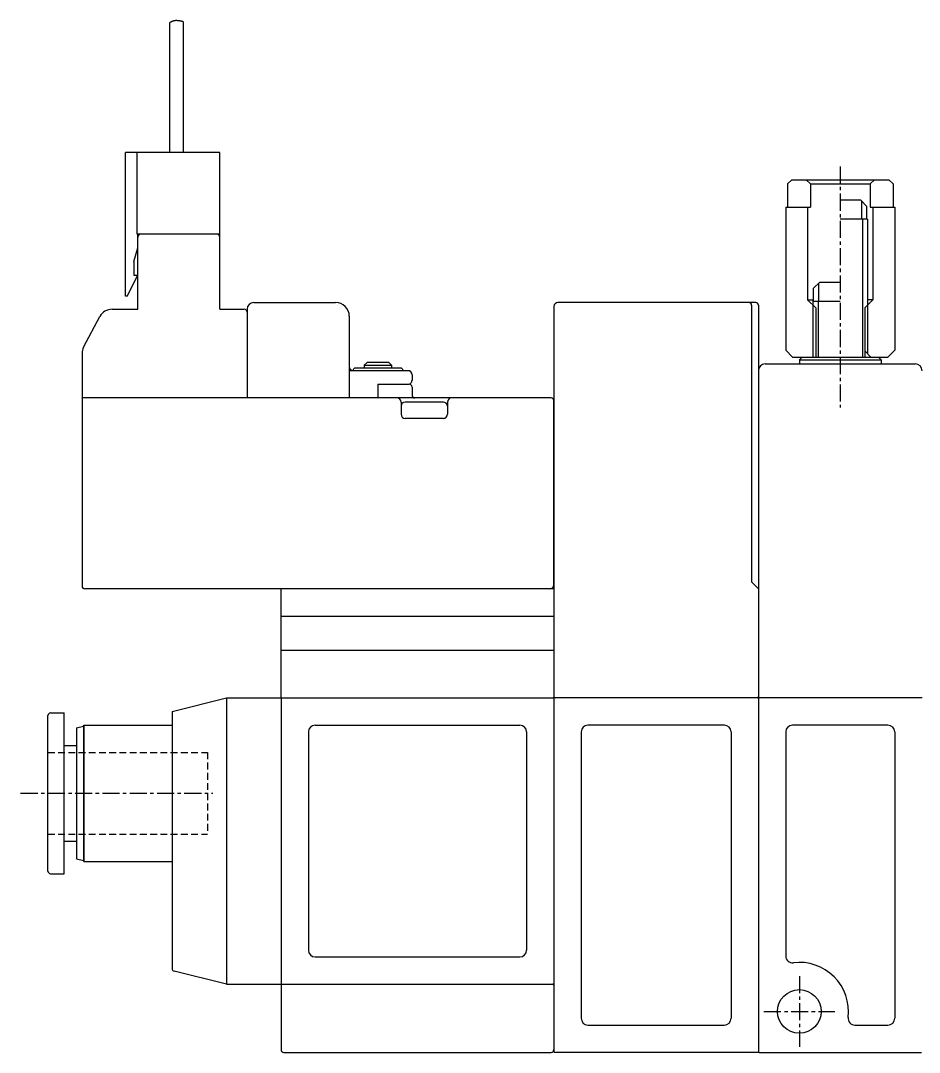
# Model space of a CAD drawing. Extents: x -442 to -171, y 52 to 247.
# Drawn here: x -355.6 to -289.7, y 97.1 to 172.8 of the extents above; entities that cross this region are included whole.
import ezdxf

# ---------------------------------------------------------------- set-up
doc = ezdxf.new("R2010")
doc.units = 0
doc.linetypes.add('CENTER', pattern=[2, 1.25, -0.25, 0.25, -0.25])
doc.linetypes.add('DASHED', pattern=[0.75, 0.5, -0.25])
doc.layers.get('0').update_dxf_attribs({"linetype": 'CONTINUOUS'})
doc.layers.add('CENTER', color=1, linetype='CENTER')

msp = doc.modelspace()

# ---------------------------------------------------------------- linework, layer by layer
at = {"color": 7, "linetype": 'CONTINUOUS'}
for p, q in [((-344.651, 172.66), (-344.651, 163.148)), ((-343.651, 172.742), (-343.651, 163.148)), ((-347.894, 152.613), (-347.894, 163.148)), ((-340.973, 163.148), (-347.894, 163.148)), ((-347.019, 157.148), (-347.019, 163.148)), ((-340.973, 157.148), (-340.973, 163.148)), ((-299.346, 160.848), (-299.035, 161.148)), ((-299.346, 160.848), (-299.346, 159.148)), ((-299.035, 161.148), (-291.91, 161.148)), ((-297.654, 160.848), (-297.981, 161.148)), ((-297.654, 160.848), (-293.291, 160.848)), ((-297.654, 160.848), (-297.654, 159.148)), ((-293.291, 160.848), (-292.965, 161.148)), ((-293.291, 160.848), (-293.291, 159.148)), ((-291.6, 160.848), (-291.91, 161.148)), ((-291.6, 160.848), (-291.6, 159.148)), ((-299.473, 159.148), (-299.473, 148.648)), ((-299.473, 159.148), (-297.654, 159.148)), ((-297.873, 159.148), (-297.873, 152.348)), ((-293.973, 159.648), (-295.473, 159.648)), ((-293.513, 159.189), (-293.973, 159.648)), ((-293.513, 158.248), (-293.513, 159.189)), ((-293.291, 159.148), (-291.473, 159.148)), ((-293.073, 159.148), (-293.073, 152.348)), ((-291.473, 159.148), (-291.473, 148.648)), ((-293.473, 158.248), (-295.473, 158.248)), ((-293.473, 158.248), (-293.473, 151.948)), ((-340.973, 157.148), (-347.019, 157.148)), ((-346.973, 151.648), (-346.973, 157.148)), ((-340.973, 151.648), (-340.973, 157.148)), ((-347.273, 155.148), (-346.973, 156.148)), ((-347.273, 155.148), (-347.273, 154.148)), ((-347.769, 152.613), (-346.984, 154.148)), ((-347.273, 154.148), (-346.973, 154.148)), ((-297.432, 153.189), (-296.973, 153.648)), ((-296.973, 153.648), (-295.473, 153.648)), ((-297.432, 152.248), (-297.432, 153.189)), ((-347.769, 152.613), (-347.894, 152.613)), ((-338.473, 152.148), (-332.473, 152.148)), ((-301.673, 152.148), (-316.173, 152.148)), ((-297.873, 152.348), (-297.273, 151.748)), ((-297.873, 152.348), (-297.473, 152.348)), ((-297.473, 152.348), (-297.473, 151.948)), ((-297.473, 152.248), (-295.473, 152.248)), ((-293.073, 152.348), (-293.673, 151.748)), ((-293.073, 152.348), (-293.473, 152.348)), ((-348.873, 151.648), (-346.973, 151.648)), ((-340.973, 151.648), (-339.173, 151.648)), ((-338.973, 151.648), (-338.973, 151.448)), ((-338.973, 151.448), (-338.973, 145.148)), ((-316.473, 151.848), (-316.473, 123.148)), ((-301.973, 151.948), (-301.973, 131.648)), ((-301.473, 151.948), (-301.473, 123.148)), ((-297.273, 151.748), (-297.273, 148.148)), ((-293.673, 151.748), (-293.673, 148.598)), ((-350.955, 148.869), (-349.755, 151.119)), ((-331.473, 151.148), (-331.473, 145.148)), ((-351.073, 148.398), (-351.073, 131.348)), ((-299.473, 148.648), (-298.973, 148.148)), ((-293.673, 148.598), (-293.223, 148.148)), ((-291.473, 148.648), (-291.973, 148.148)), ((-330.173, 147.748), (-330.373, 147.548)), ((-328.573, 147.748), (-330.173, 147.748)), ((-328.573, 147.748), (-328.373, 147.548)), ((-300.973, 147.648), (-289.973, 147.648)), ((-298.973, 148.148), (-291.973, 148.148)), ((-298.473, 147.948), (-298.273, 148.148)), ((-298.473, 147.948), (-292.473, 147.948)), ((-298.473, 147.948), (-298.473, 147.648)), ((-292.473, 147.948), (-292.673, 148.148)), ((-292.473, 147.948), (-292.473, 147.648)), ((-327.173, 147.148), (-331.473, 147.148)), ((-331.073, 147.348), (-331.273, 147.148)), ((-331.073, 147.348), (-327.673, 147.348)), ((-330.373, 147.548), (-328.373, 147.548)), ((-330.373, 147.548), (-330.373, 147.348)), ((-328.373, 147.548), (-328.373, 147.348)), ((-327.673, 147.348), (-327.473, 147.148)), ((-326.873, 146.848), (-326.873, 146.448)), ((-329.373, 146.148), (-329.373, 145.148)), ((-329.373, 146.148), (-327.173, 146.148)), ((-326.873, 145.948), (-326.873, 145.348)), ((-316.673, 145.148), (-351.073, 145.148)), ((-327.673, 144.848), (-327.673, 143.948)), ((-324.573, 144.848), (-327.373, 144.848)), ((-324.273, 144.848), (-324.273, 143.948)), ((-316.473, 131.448), (-316.473, 144.948)), ((-324.573, 143.648), (-327.373, 143.648)), ((-316.473, 131.148), (-350.873, 131.148)), ((-336.473, 123.148), (-336.473, 131.148)), ((-301.973, 131.648), (-301.473, 131.148)), ((-336.473, 129.148), (-316.473, 129.148)), ((-336.473, 126.648), (-316.473, 126.648)), ((-344.473, 122.148), (-340.473, 123.148)), ((-340.473, 123.148), (-340.473, 102.148)), ((-340.473, 123.148), (-336.473, 123.148)), ((-336.473, 123.148), (-336.473, 97.348)), ((-336.473, 123.148), (-316.473, 123.148)), ((-316.473, 123.098), (-316.473, 97.198)), ((-301.523, 123.148), (-316.423, 123.148)), ((-301.473, 123.148), (-301.473, 97.198)), ((-289.473, 123.148), (-301.473, 123.148)), ((-353.573, 110.448), (-353.573, 121.848)), ((-353.373, 122.048), (-352.373, 122.048)), ((-352.373, 110.248), (-352.373, 122.048)), ((-344.473, 122.148), (-344.473, 103.304)), ((-351.473, 120.948), (-350.973, 121.082)), ((-350.973, 121.082), (-350.935, 121.148)), ((-350.973, 121.082), (-350.973, 111.214)), ((-350.935, 121.148), (-350.935, 111.148)), ((-350.935, 121.148), (-344.473, 121.148)), ((-333.973, 121.148), (-318.973, 121.148)), ((-303.973, 121.148), (-313.973, 121.148)), ((-291.973, 121.148), (-298.973, 121.148)), ((-351.473, 120.948), (-351.473, 111.348)), ((-334.473, 120.648), (-334.473, 104.648)), ((-318.473, 120.648), (-318.473, 104.648)), ((-314.473, 120.648), (-314.473, 99.648)), ((-303.473, 120.648), (-303.473, 99.648)), ((-299.473, 120.648), (-299.473, 104.218)), ((-291.473, 120.648), (-291.473, 99.648)), ((-352.373, 119.648), (-351.473, 119.648)), ((-352.373, 112.648), (-351.473, 112.648)), ((-351.473, 111.348), (-350.973, 111.214)), ((-350.973, 111.214), (-350.935, 111.148)), ((-350.935, 111.148), (-344.473, 111.148)), ((-353.373, 110.248), (-352.373, 110.248)), ((-333.973, 104.148), (-318.973, 104.148)), ((-340.473, 102.148), (-344.321, 103.11)), ((-340.473, 102.148), (-336.473, 102.148)), ((-336.473, 102.148), (-316.523, 102.148)), ((-313.973, 99.148), (-303.973, 99.148)), ((-294.403, 99.148), (-291.973, 99.148)), ((-336.273, 97.148), (-316.673, 97.148)), ((-301.523, 97.148), (-316.423, 97.148)), ((-301.423, 97.148), (-289.523, 97.148))]:
    msp.add_line(p, q, dxfattribs=at)
at = {"color": 3, "linetype": 'CONTINUOUS'}
for p, q in [((-293.902, 158.248), (-293.902, 159.577)), ((-293.852, 158.248), (-293.852, 148.148)), ((-297.044, 152.248), (-297.044, 153.577)), ((-297.094, 152.248), (-297.094, 148.148)), ((-297.473, 151.948), (-297.473, 148.148)), ((-293.473, 151.948), (-293.473, 148.398)), ((-293.673, 148.598), (-293.673, 148.148))]:
    msp.add_line(p, q, dxfattribs=at)
at = {"color": 3, "linetype": 'DASHED'}
for p, q in [((-353.573, 119.148), (-341.873, 119.148)), ((-341.873, 119.148), (-341.873, 113.148)), ((-353.573, 113.148), (-341.873, 113.148))]:
    msp.add_line(p, q, dxfattribs=at)
at = {"color": 7}
msp.add_polyline3d([(-343.651, 172.743, 0), (-343.655, 172.743, 0), (-343.658, 172.744, 0), (-343.662, 172.745, 0), (-343.665, 172.746, 0), (-343.669, 172.747, 0), (-343.672, 172.748, 0), (-343.676, 172.748, 0), (-343.68, 172.749, 0), (-343.683, 172.75, 0), (-343.687, 172.751, 0), (-343.69, 172.752, 0), (-343.694, 172.753, 0), (-343.697, 172.754, 0), (-343.701, 172.754, 0), (-343.704, 172.755, 0), (-343.708, 172.756, 0), (-343.711, 172.757, 0), (-343.715, 172.758, 0), (-343.718, 172.759, 0), (-343.722, 172.759, 0), (-343.725, 172.76, 0), (-343.729, 172.761, 0), (-343.732, 172.762, 0), (-343.736, 172.763, 0), (-343.739, 172.764, 0), (-343.743, 172.764, 0), (-343.747, 172.765, 0), (-343.75, 172.766, 0), (-343.754, 172.767, 0), (-343.757, 172.768, 0), (-343.761, 172.768, 0), (-343.764, 172.769, 0), (-343.768, 172.77, 0), (-343.771, 172.771, 0), (-343.775, 172.772, 0), (-343.778, 172.772, 0), (-343.782, 172.773, 0), (-343.785, 172.774, 0), (-343.789, 172.775, 0), (-343.792, 172.776, 0), (-343.796, 172.776, 0), (-343.8, 172.777, 0), (-343.803, 172.778, 0), (-343.807, 172.779, 0), (-343.81, 172.779, 0), (-343.814, 172.78, 0), (-343.817, 172.781, 0), (-343.821, 172.782, 0), (-343.824, 172.782, 0), (-343.828, 172.783, 0), (-343.831, 172.784, 0), (-343.835, 172.785, 0), (-343.839, 172.785, 0), (-343.842, 172.786, 0), (-343.846, 172.787, 0), (-343.849, 172.788, 0), (-343.853, 172.788, 0), (-343.856, 172.789, 0), (-343.86, 172.79, 0), (-343.863, 172.79, 0), (-343.867, 172.791, 0), (-343.871, 172.792, 0), (-343.874, 172.792, 0), (-343.878, 172.793, 0), (-343.881, 172.794, 0), (-343.885, 172.794, 0), (-343.888, 172.795, 0), (-343.892, 172.796, 0), (-343.896, 172.796, 0), (-343.899, 172.797, 0), (-343.903, 172.798, 0), (-343.906, 172.798, 0), (-343.91, 172.799, 0), (-343.913, 172.799, 0), (-343.917, 172.8, 0), (-343.921, 172.801, 0), (-343.924, 172.801, 0), (-343.928, 172.802, 0), (-343.931, 172.802, 0), (-343.935, 172.803, 0), (-343.938, 172.804, 0), (-343.942, 172.804, 0), (-343.946, 172.805, 0), (-343.949, 172.805, 0), (-343.953, 172.806, 0), (-343.956, 172.806, 0), (-343.96, 172.807, 0), (-343.964, 172.807, 0), (-343.967, 172.808, 0), (-343.971, 172.808, 0), (-343.974, 172.809, 0), (-343.978, 172.809, 0), (-343.982, 172.81, 0), (-343.985, 172.81, 0), (-343.989, 172.811, 0), (-343.992, 172.811, 0), (-343.996, 172.812, 0), (-343.999, 172.812, 0), (-344.003, 172.813, 0), (-344.007, 172.813, 0), (-344.01, 172.813, 0), (-344.014, 172.814, 0), (-344.018, 172.814, 0), (-344.021, 172.815, 0), (-344.025, 172.815, 0), (-344.028, 172.815, 0), (-344.032, 172.816, 0), (-344.036, 172.816, 0), (-344.039, 172.816, 0), (-344.043, 172.817, 0), (-344.046, 172.817, 0), (-344.05, 172.817, 0), (-344.054, 172.818, 0), (-344.057, 172.818, 0), (-344.061, 172.818, 0), (-344.064, 172.818, 0), (-344.068, 172.819, 0), (-344.072, 172.819, 0), (-344.075, 172.819, 0), (-344.079, 172.819, 0), (-344.083, 172.82, 0), (-344.086, 172.82, 0), (-344.09, 172.82, 0), (-344.093, 172.82, 0), (-344.097, 172.82, 0), (-344.101, 172.821, 0), (-344.104, 172.821, 0), (-344.108, 172.821, 0), (-344.112, 172.821, 0), (-344.115, 172.821, 0), (-344.119, 172.821, 0), (-344.122, 172.821, 0), (-344.126, 172.821, 0), (-344.13, 172.821, 0), (-344.133, 172.822, 0), (-344.137, 172.822, 0), (-344.141, 172.822, 0), (-344.144, 172.822, 0), (-344.148, 172.822, 0), (-344.151, 172.822, 0), (-344.155, 172.822, 0), (-344.159, 172.822, 0), (-344.162, 172.822, 0), (-344.166, 172.822, 0), (-344.17, 172.821, 0), (-344.173, 172.821, 0), (-344.177, 172.821, 0), (-344.18, 172.821, 0), (-344.184, 172.821, 0), (-344.188, 172.821, 0), (-344.191, 172.821, 0), (-344.195, 172.821, 0), (-344.199, 172.821, 0), (-344.202, 172.82, 0), (-344.206, 172.82, 0), (-344.209, 172.82, 0), (-344.213, 172.82, 0), (-344.217, 172.819, 0), (-344.22, 172.819, 0), (-344.224, 172.819, 0), (-344.228, 172.819, 0), (-344.231, 172.818, 0), (-344.235, 172.818, 0), (-344.238, 172.818, 0), (-344.242, 172.817, 0), (-344.246, 172.817, 0), (-344.249, 172.817, 0), (-344.253, 172.816, 0), (-344.256, 172.816, 0), (-344.26, 172.815, 0), (-344.264, 172.815, 0), (-344.267, 172.815, 0), (-344.271, 172.814, 0), (-344.274, 172.814, 0), (-344.278, 172.813, 0), (-344.282, 172.813, 0), (-344.285, 172.812, 0), (-344.289, 172.812, 0), (-344.292, 172.811, 0), (-344.296, 172.81, 0), (-344.3, 172.81, 0), (-344.303, 172.809, 0), (-344.307, 172.809, 0), (-344.31, 172.808, 0), (-344.314, 172.807, 0), (-344.318, 172.807, 0), (-344.321, 172.806, 0), (-344.325, 172.805, 0), (-344.328, 172.804, 0), (-344.332, 172.804, 0), (-344.335, 172.803, 0), (-344.339, 172.802, 0), (-344.342, 172.801, 0), (-344.346, 172.801, 0), (-344.35, 172.8, 0), (-344.353, 172.799, 0), (-344.357, 172.798, 0), (-344.36, 172.797, 0), (-344.364, 172.796, 0), (-344.367, 172.795, 0), (-344.371, 172.794, 0), (-344.374, 172.793, 0), (-344.378, 172.792, 0), (-344.381, 172.791, 0), (-344.385, 172.79, 0), (-344.388, 172.789, 0), (-344.392, 172.788, 0), (-344.395, 172.787, 0), (-344.398, 172.786, 0), (-344.402, 172.785, 0), (-344.405, 172.784, 0), (-344.409, 172.783, 0), (-344.412, 172.781, 0), (-344.416, 172.78, 0), (-344.419, 172.779, 0), (-344.422, 172.778, 0), (-344.426, 172.776, 0), (-344.429, 172.775, 0), (-344.433, 172.774, 0), (-344.436, 172.772, 0), (-344.439, 172.771, 0), (-344.443, 172.77, 0), (-344.446, 172.768, 0), (-344.449, 172.767, 0), (-344.453, 172.766, 0), (-344.456, 172.764, 0), (-344.459, 172.763, 0), (-344.463, 172.761, 0), (-344.466, 172.76, 0), (-344.469, 172.758, 0), (-344.473, 172.757, 0), (-344.476, 172.755, 0), (-344.479, 172.753, 0), (-344.482, 172.752, 0), (-344.486, 172.75, 0), (-344.489, 172.749, 0), (-344.492, 172.747, 0), (-344.495, 172.745, 0), (-344.499, 172.744, 0), (-344.502, 172.742, 0), (-344.505, 172.74, 0), (-344.508, 172.739, 0), (-344.511, 172.737, 0), (-344.515, 172.735, 0), (-344.518, 172.734, 0), (-344.521, 172.732, 0), (-344.524, 172.73, 0), (-344.527, 172.729, 0), (-344.531, 172.727, 0), (-344.534, 172.725, 0), (-344.537, 172.723, 0), (-344.54, 172.722, 0), (-344.543, 172.72, 0), (-344.547, 172.718, 0), (-344.55, 172.716, 0), (-344.553, 172.715, 0), (-344.556, 172.713, 0), (-344.559, 172.711, 0), (-344.562, 172.709, 0), (-344.566, 172.708, 0), (-344.569, 172.706, 0), (-344.572, 172.704, 0), (-344.575, 172.702, 0), (-344.578, 172.7, 0), (-344.581, 172.699, 0), (-344.585, 172.697, 0), (-344.588, 172.695, 0), (-344.591, 172.693, 0), (-344.594, 172.692, 0), (-344.597, 172.69, 0), (-344.6, 172.688, 0), (-344.603, 172.686, 0), (-344.607, 172.684, 0), (-344.61, 172.683, 0), (-344.613, 172.681, 0), (-344.616, 172.679, 0), (-344.619, 172.677, 0), (-344.623, 172.676, 0), (-344.626, 172.674, 0), (-344.629, 172.672, 0), (-344.632, 172.671, 0), (-344.635, 172.669, 0), (-344.638, 172.667, 0), (-344.642, 172.665, 0), (-344.645, 172.664, 0), (-344.648, 172.662, 0), (-344.651, 172.66, 0)], dxfattribs=at)
at = {"color": 7, "linetype": 'CONTINUOUS'}
msp.add_circle((-298.473, 100.148), 1.6, dxfattribs=at)
for centre, radius, start, end in [((-346.773, 156.948), 0.2, 90, 180), ((-341.173, 156.948), 0.2, 0, 90), ((-338.473, 151.648), 0.5, 90, 180), ((-332.473, 151.148), 1, 0, 90), ((-316.173, 151.848), 0.3, 90, 180), ((-302.173, 151.948), 0.2, 0, 90), ((-301.673, 151.948), 0.2, 0, 90), ((-348.873, 150.648), 1, 90, 151.92751), ((-339.173, 151.448), 0.2, 0, 90), ((-350.073, 148.398), 1, 151.92751, 180), ((-300.973, 147.148), 0.5, 90, 180), ((-289.973, 147.148), 0.5, 0, 90), ((-331.173, 147.448), 0.3, 180, 253.12364), ((-327.173, 146.848), 0.3, 0, 90), ((-327.173, 146.448), 0.3, 264.76592, 0), ((-327.073, 145.948), 0.2, 0.00004, 90.00002), ((-326.673, 145.348), 0.2, 180.00001, 270.42686), ((-327.973, 144.848), 0.3, 0, 90), ((-327.373, 144.548), 0.3, 90, 180), ((-324.573, 144.548), 0.3, 0, 90), ((-323.973, 144.848), 0.3, 90, 180), ((-316.673, 144.948), 0.2, 0.00004, 90.00002), ((-327.373, 143.948), 0.3, 180, 270), ((-324.573, 143.948), 0.3, 270, 0), ((-350.873, 131.348), 0.2, 180, 270), ((-316.773, 131.448), 0.3, 270.00006, 0.00004), ((-316.523, 123.098), 0.05, 0, 90), ((-316.373, 123.248), 0.1, 180, 270), ((-316.423, 123.098), 0.05, 90, 180), ((-301.573, 123.248), 0.1, 270, 0), ((-301.523, 123.098), 0.05, 0, 90), ((-353.373, 121.848), 0.2, 90, 180), ((-333.973, 120.648), 0.5, 90, 180), ((-318.973, 120.648), 0.5, 0, 90), ((-313.973, 120.648), 0.5, 90, 180), ((-303.973, 120.648), 0.5, 0, 90), ((-298.973, 120.648), 0.5, 90, 180), ((-291.973, 120.648), 0.5, 0, 90), ((-353.373, 110.448), 0.2, 180, 270.00001), ((-333.973, 104.648), 0.5, 180, 270), ((-318.973, 104.648), 0.5, 270, 0), ((-298.973, 104.218), 0.5, 180, 277.00473), ((-298.473, 100.148), 3.6, 352.99527, 97.00473), ((-344.273, 103.304), 0.2, 180, 255.96376), ((-316.523, 102.198), 0.05, 270, 0), ((-316.573, 102.048), 0.1, 0, 90), ((-313.973, 99.648), 0.5, 180, 270), ((-303.973, 99.648), 0.5, 270, 0), ((-294.403, 99.648), 0.5, 172.99527, 270), ((-291.973, 99.648), 0.5, 270, 0), ((-336.273, 97.348), 0.2, 180, 270), ((-316.673, 97.348), 0.2, 270, 0), ((-316.423, 97.198), 0.05, 180, 270), ((-301.523, 97.198), 0.05, 270, 0), ((-301.423, 97.198), 0.05, 180, 270)]:
    msp.add_arc(centre, radius, start, end, dxfattribs=at)
at = {"layer": 'CENTER', "color": 1, "linetype": 'CENTER'}
for p, q in [((-295.473, 162.131), (-295.473, 144.458)), ((-355.573, 116.148), (-341.478, 116.148)), ((-298.473, 102.748), (-298.473, 97.548)), ((-301.073, 100.148), (-295.873, 100.148))]:
    msp.add_line(p, q, dxfattribs=at)

doc.saveas('drawing.dxf')
